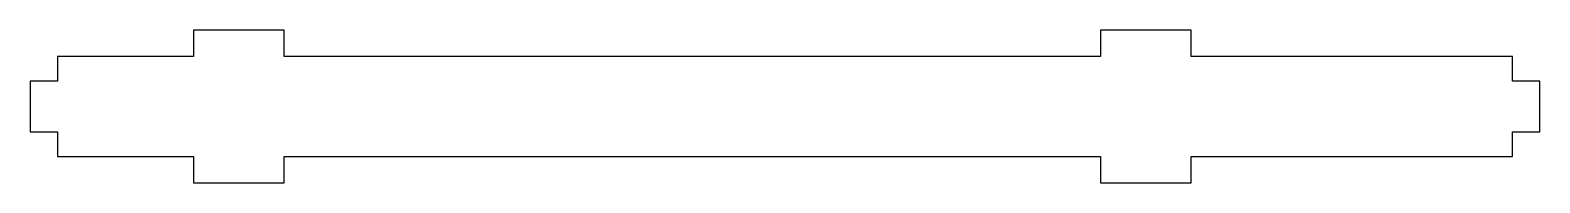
# Model space of a CAD drawing. Header units: millimetres. Extents: x -3 to 163, y -3 to 14.
import ezdxf

# ---------------------------------------------------------------- set-up
doc = ezdxf.new("R2010")
doc.units = ezdxf.units.MM
doc.layers.add('CUT', color=1, linetype='Continuous')

msp = doc.modelspace()

# ---------------------------------------------------------------- linework, layer by layer
at = {"layer": 'CUT', "color": 1}
msp.add_lwpolyline([(0, 0), (15, 0), (15, -2.9), (25, -2.9), (25, 0), (115, 0), (115, -2.9), (125, -2.9), (125, 0), (160.4264, 0), (160.4264, 2.7), (163.4264, 2.7), (163.4264, 8.3), (160.4264, 8.3), (160.4264, 11), (125, 11), (125, 13.9), (115, 13.9), (115, 11), (25, 11), (25, 13.9), (15, 13.9), (15, 11), (0, 11), (0, 8.3), (-3, 8.3), (-3, 2.7), (0, 2.7)], close=True, dxfattribs=at)

doc.saveas('drawing.dxf')
